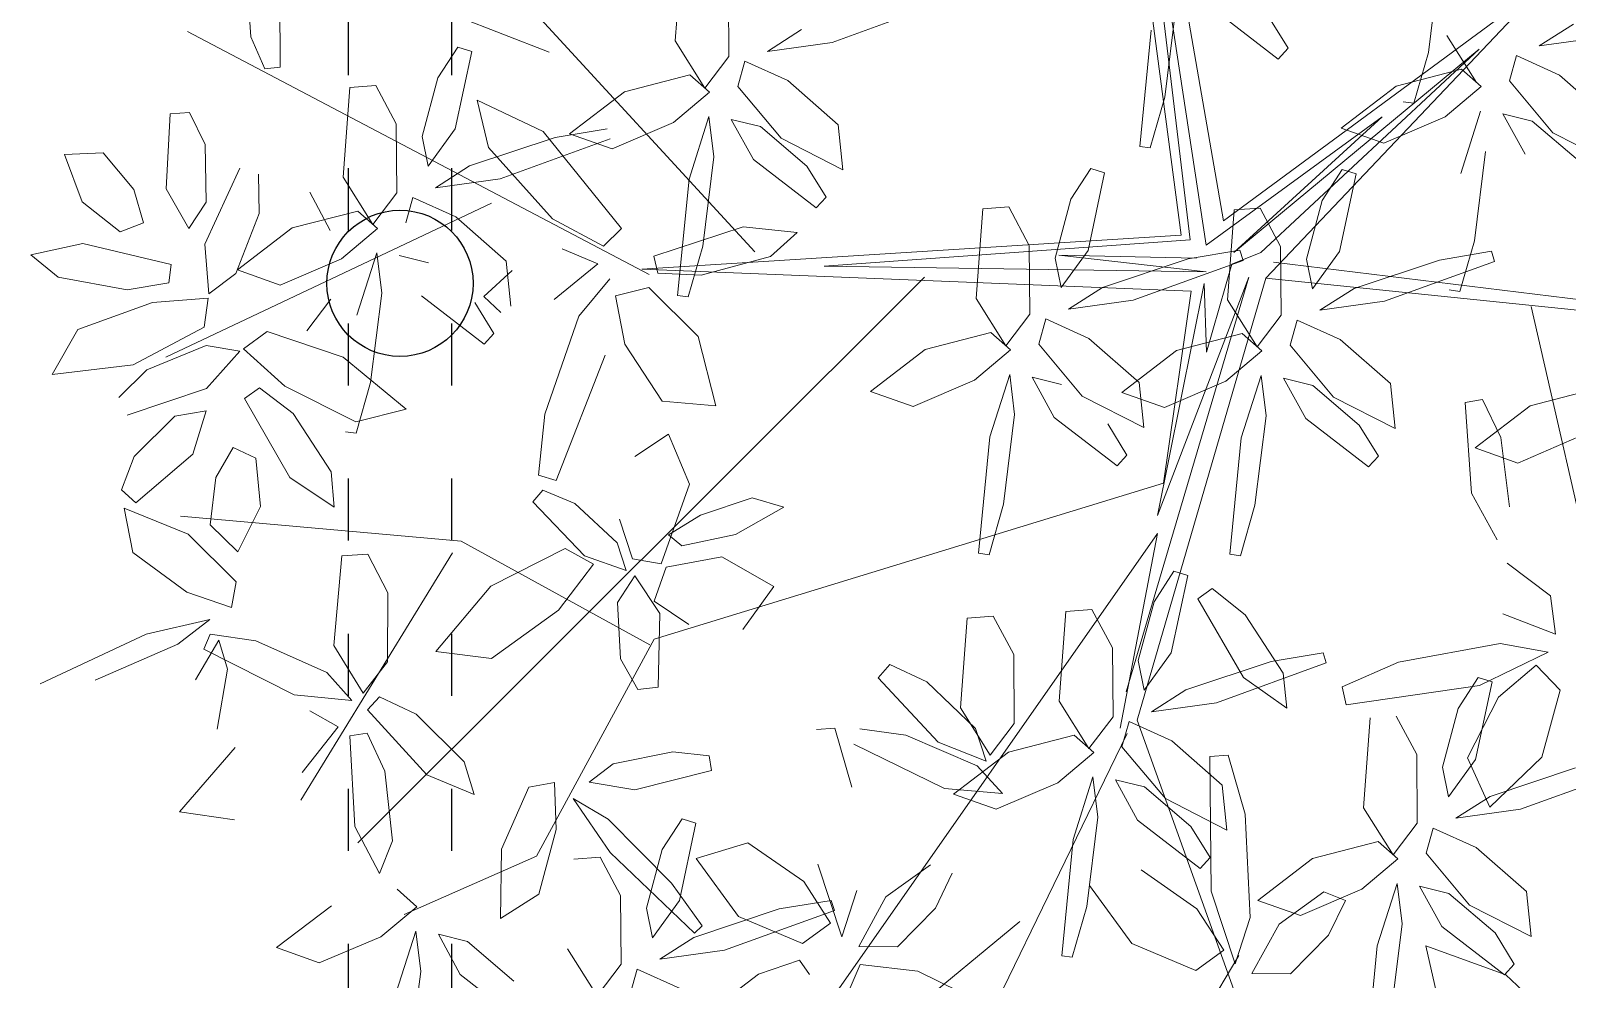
# Model space of a CAD drawing. Header units: centimetres. Extents: x 3413 to 9875, y 1 to 2456.
# Drawn here: x 4082.2 to 4379.4, y 831.2 to 1014.6 of the extents above; entities that cross this region are included whole.
import ezdxf

# ---------------------------------------------------------------- set-up
doc = ezdxf.new("R2010")
doc.units = ezdxf.units.CM
doc.linetypes.add('raya espacio raya', pattern=[30, 12, -18])
doc.layers.add('beam', color=63, linetype='raya espacio raya')
doc.layers.add('furniture', color=63, linetype='Continuous', lineweight=20)

# ---------------------------------------------------------------- blocks, each defined once
blk = doc.blocks.new('tree_plan2-flat-1')
at = {"color": 44}
for p, q in [((-5743.04, 1990.53), (-5718.69, 2119.45)), ((-5735.88, 2045.53), (-5754.5, 2112.57)), ((-5758.8, 2004.28), (-5774.56, 2103.98)), ((-5765.96, 2036.94), (-5827.56, 2069.6)), ((-5821.83, 2002.56), (-5850.48, 2048.97)), ((-5698.64, 1918.33), (-5758.8, 2006)), ((-5758.8, 2006), (-5691.11, 1926.39)), ((-5824.69, 2002.56), (-5880.56, 1997.4)), ((-5816.1, 1961.3), (-5821.83, 2002.56)), ((-5691.11, 1926.39), (-5627.02, 1988.81)), ((-5625.7, 1986.4), (-5690.77, 1924.45)), ((-5689.73, 1921.33), (-5625.7, 1986.4)), ((-5683.96, 1921.49), (-5622.6, 1986.42)), ((-5727.29, 1961.3), (-5880.56, 1983.65)), ((-5690.77, 1924.45), (-5737.25, 1978.12)), ((-5737.25, 1978.12), (-5693.89, 1918.26)), ((-5861.94, 1954.43), (-5886.29, 1968.18)), ((-5814.67, 1961.3), (-5861.94, 1954.43)), ((-5731.56, 1900.45), (-5814.67, 1961.3)), ((-5693.89, 1918.26), (-5708.36, 1943.04)), ((-5708.36, 1943.04), (-5692.85, 1921.33)), ((-5649.49, 1908.94), (-5689.73, 1921.33)), ((-5683.96, 1921.49), (-5611.26, 1899.42)), ((-5737.25, 1897.59), (-5695.92, 1917.22)), ((-5731.56, 1900.45), (-5698.64, 1918.33)), ((-5695.92, 1917.22), (-5706.28, 1908.94)), ((-5706.28, 1908.94), (-5689.73, 1915.14)), ((-5689.73, 1915.14), (-5684.58, 1912.01)), ((-5687.7, 1916.18), (-5649.49, 1908.94)), ((-5627.79, 1901.71), (-5687.7, 1916.18)), ((-5684.58, 1912.01), (-5627.79, 1901.71)), ((-5768.22, 1882.08), (-5689.73, 1911.02)), ((-5689.73, 1911.02), (-5737.25, 1897.59)), ((-5684.58, 1908.94), (-5651.52, 1851.11)), ((-5687.99, 1908.29), (-5771.37, 1877.06)), ((-5687.99, 1908.29), (-5652.8, 1849.57)), ((-5687.99, 1908.29), (-5612.69, 1899.42)), ((-5893.45, 1890.83), (-5740.04, 1895.54)), ((-5774.56, 1878.79), (-5740.04, 1895.54)), ((-5816.1, 1871.92), (-5893.45, 1890.83)), ((-5774.56, 1877.08), (-5881.99, 1856.45)), ((-5771.37, 1877.06), (-5836.15, 1779.1)), ((-5661.62, 1863.88), (-5770.26, 1736.12)), ((-5796.04, 1834.1), (-5876.26, 1825.51))]:
    blk.add_line(p, q, dxfattribs=at)
at = {"color": 60}
for p, q in [((-5813.18, 2100.58), (-5807.85, 2108.76)), ((-5807.85, 2108.76), (-5803.14, 2102.95)), ((-5827.6, 2095.53), (-5827.33, 2102.4)), ((-5827.33, 2102.4), (-5819.51, 2095.66)), ((-5803.14, 2102.95), (-5805.28, 2094.01)), ((-5813.39, 2091.18), (-5813.18, 2100.58)), ((-5768.08, 2093.54), (-5759.62, 2100.75)), ((-5819.51, 2095.66), (-5812.56, 2079.5)), ((-5801.41, 2089.02), (-5789.35, 2097.09)), ((-5789.35, 2097.09), (-5786.88, 2094.26)), ((-5821.57, 2083.44), (-5827.6, 2095.53)), ((-5805.28, 2094.01), (-5809.3, 2088.61)), ((-5786.88, 2094.26), (-5790.06, 2088.13)), ((-5771.4, 2087.66), (-5768.08, 2093.54)), ((-5757.81, 2094.21), (-5769.34, 2085.47)), ((-5809.3, 2088.61), (-5813.39, 2091.18)), ((-5804.93, 2080.96), (-5801.41, 2089.02)), ((-5790.06, 2088.13), (-5798.83, 2081.3)), ((-5769.34, 2085.47), (-5771.4, 2087.66)), ((-5843.4, 2085.22), (-5833.45, 2086.46)), ((-5832.5, 2073.77), (-5843.4, 2085.22)), ((-5833.45, 2086.46), (-5820.59, 2078.01)), ((-5815.68, 2077.77), (-5821.57, 2083.44)), ((-5798.83, 2081.3), (-5804.93, 2080.96)), ((-5820.59, 2078.01), (-5813.53, 2069.9)), ((-5812.56, 2079.5), (-5815.68, 2077.77)), ((-5805.51, 2076.66), (-5789.66, 2080.02)), ((-5812.76, 2070.27), (-5805.51, 2076.66)), ((-5788.46, 2076.46), (-5794.48, 2071.78)), ((-5839.24, 2072.22), (-5831.7, 2071.08)), ((-5818.44, 2067.14), (-5832.5, 2073.77)), ((-5794.48, 2071.78), (-5806.45, 2068.43)), ((-5779.12, 2062.97), (-5764.45, 2072.34)), ((-5764.45, 2072.34), (-5761.13, 2068.51)), ((-5827.66, 2059.71), (-5841, 2068.91)), ((-5831.7, 2071.08), (-5821.04, 2064.7)), ((-5813.53, 2069.9), (-5818.44, 2067.14)), ((-5806.45, 2068.43), (-5812.76, 2070.27)), ((-5792.88, 2064.97), (-5805.74, 2068.61)), ((-5805.74, 2068.61), (-5803.15, 2060.26)), ((-5785.29, 2066.43), (-5788.88, 2058.81)), ((-5761.13, 2068.51), (-5764.72, 2060.89)), ((-5853.25, 2061.13), (-5846.61, 2063.04)), ((-5846.61, 2063.04), (-5835.62, 2061.37)), ((-5821.04, 2064.7), (-5818.04, 2058.86)), ((-5782.66, 2056.76), (-5792.88, 2064.97)), ((-5783, 2052.9), (-5779.12, 2062.97)), ((-5853.6, 2057.39), (-5853.25, 2061.13)), ((-5835.62, 2061.37), (-5831.17, 2057.18)), ((-5803.15, 2060.26), (-5791.93, 2053.77)), ((-5764.72, 2060.89), (-5775.31, 2052.85)), ((-5745.69, 2060.26), (-5752.75, 2059.78)), ((-5744.75, 2057.6), (-5745.69, 2060.26)), ((-5855.78, 2058.6), (-5861.64, 2052.11)), ((-5852.35, 2045.68), (-5855.78, 2058.6)), ((-5839.45, 2054.19), (-5853.6, 2057.39)), ((-5831.17, 2057.18), (-5839.45, 2054.19)), ((-5818.04, 2058.86), (-5827.66, 2059.71)), ((-5818.26, 2047.85), (-5817.23, 2058.55)), ((-5817.23, 2058.55), (-5811.85, 2056.89)), ((-5752.75, 2059.78), (-5763.69, 2055.42)), ((-5758.68, 2051.21), (-5744.75, 2057.6)), ((-5811.85, 2056.89), (-5806.99, 2042.12)), ((-5783.07, 2051.71), (-5782.66, 2056.76)), ((-5763.69, 2055.42), (-5767.57, 2051.06)), ((-5872.75, 2040.62), (-5892.68, 2051.3)), ((-5861.64, 2052.11), (-5861.5, 2039.16)), ((-5831.81, 2036.48), (-5824.86, 2052.65)), ((-5824.86, 2052.65), (-5821.46, 2051.57)), ((-5821.46, 2051.57), (-5821.52, 2043.39)), ((-5791.93, 2053.77), (-5783.07, 2051.71)), ((-5775.31, 2052.85), (-5783, 2052.9)), ((-5767.57, 2051.06), (-5758.68, 2051.21)), ((-5757.71, 2043.9), (-5751.67, 2051.11)), ((-5751.67, 2051.11), (-5748.85, 2037.25)), ((-5840.4, 2047.95), (-5833.72, 2048.75)), ((-5833.72, 2048.75), (-5832.77, 2044.01)), ((-5799.47, 2050.77), (-5807.16, 2050.82)), ((-5786.98, 2049), (-5798.93, 2044.84)), ((-5792.64, 2043.57), (-5786.98, 2049)), ((-5774.19, 2049.81), (-5778.93, 2048)), ((-5772.24, 2040.92), (-5774.19, 2049.81)), ((-5854.2, 2032.71), (-5852.35, 2045.68)), ((-5848.36, 2043.35), (-5840.4, 2047.95)), ((-5815.54, 2032.7), (-5818.26, 2047.85)), ((-5782.53, 2039.81), (-5784.79, 2045.2)), ((-5762.73, 2044.67), (-5770.07, 2047.45)), ((-5770.07, 2047.45), (-5761.17, 2038.44)), ((-5885.77, 2043.17), (-5870.63, 2034.56)), ((-5849.34, 2035.93), (-5848.36, 2043.35)), ((-5832.77, 2044.01), (-5839.73, 2037.69)), ((-5821.52, 2043.39), (-5826.15, 2030.7)), ((-5806.99, 2042.12), (-5807.8, 2026.34)), ((-5807.77, 2034.94), (-5792.64, 2043.57)), ((-5748.43, 2034.73), (-5762.73, 2044.67)), ((-5761.33, 2025.74), (-5757.71, 2043.9)), ((-5863.07, 2032.46), (-5872.75, 2040.62)), ((-5861.5, 2039.16), (-5858.75, 2030.48)), ((-5773.27, 2028.01), (-5772.24, 2040.92)), ((-5839.73, 2037.69), (-5849.34, 2035.93)), ((-5831.31, 2026.18), (-5831.81, 2036.48)), ((-5788.48, 2037.1), (-5788.7, 2021.79)), ((-5761.17, 2038.44), (-5742.28, 2026.01)), ((-5748.85, 2037.25), (-5754.88, 2013.9)), ((-5719.56, 2027.28), (-5704.89, 2036.65)), ((-5870.63, 2034.56), (-5863.07, 2032.46)), ((-5818.28, 2033.14), (-5817.29, 2031.33)), ((-5817.29, 2031.33), (-5807.77, 2034.94)), ((-5741.07, 2027.68), (-5748.43, 2034.73)), ((-5868.39, 2029.91), (-5865.31, 2030.71)), ((-5865.31, 2030.71), (-5861.04, 2022.84)), ((-5858.75, 2030.48), (-5854.2, 2032.71)), ((-5826.15, 2030.7), (-5831.31, 2026.18)), ((-5807.8, 2026.34), (-5815.54, 2032.7)), ((-5733.32, 2029.28), (-5746.18, 2032.92)), ((-5746.18, 2032.92), (-5743.59, 2024.57)), ((-5865.23, 2028.64), (-5874.08, 2027.69)), ((-5868.71, 2023.94), (-5865.23, 2028.64)), ((-5865, 2010.67), (-5868.39, 2029.91)), ((-5785.9, 2021.49), (-5783.29, 2028.07)), ((-5781.35, 2027.35), (-5781.86, 2022.88)), ((-5774.02, 2025.93), (-5781.35, 2027.35)), ((-5779.69, 2022.08), (-5773.27, 2028.01)), ((-5723.1, 2021.08), (-5733.32, 2029.28)), ((-5723.44, 2017.21), (-5719.56, 2027.28)), ((-5759.7, 2014.64), (-5761.33, 2025.74)), ((-5743.59, 2024.57), (-5732.37, 2018.09)), ((-5705.16, 2025.21), (-5715.75, 2017.16)), ((-5879.2, 2018.61), (-5868.71, 2023.94)), ((-5861.04, 2022.84), (-5857.76, 2008.18)), ((-5788.7, 2021.79), (-5785.9, 2021.49)), ((-5852.73, 2010.2), (-5837.94, 2019.36)), ((-5837.94, 2019.36), (-5834.68, 2015.49)), ((-5763.03, 2013.47), (-5764.89, 2020.71)), ((-5723.51, 2016.03), (-5723.1, 2021.08)), ((-5834.68, 2015.49), (-5838.37, 2007.92)), ((-5773.62, 2016.11), (-5763.03, 2013.47)), ((-5732.37, 2018.09), (-5723.51, 2016.03)), ((-5715.75, 2017.16), (-5723.44, 2017.21)), ((-5880.01, 2013.72), (-5896.44, 2014.89)), ((-5896.44, 2014.89), (-5891.24, 2005.43)), ((-5754.88, 2013.9), (-5759.7, 2014.64)), ((-5727.42, 2013.31), (-5739.37, 2009.15)), ((-5733.08, 2007.88), (-5727.42, 2013.31)), ((-5714.63, 2014.12), (-5719.37, 2012.31)), ((-5712.68, 2005.23), (-5714.63, 2014.12)), ((-5859.2, 2001.06), (-5865, 2010.67)), ((-5856.75, 2000.18), (-5852.73, 2010.2)), ((-5792.51, 2004.31), (-5773.4, 2010.36)), ((-5773.4, 2010.36), (-5764, 2009.87)), ((-5725.23, 2009.51), (-5728.92, 2001.42)), ((-5722.97, 2004.13), (-5725.23, 2009.51)), ((-5719.37, 2012.31), (-5722.38, 1999.56)), ((-5703.17, 2008.99), (-5710.51, 2011.76)), ((-5710.51, 2011.76), (-5701.61, 2002.76)), ((-5857.76, 2008.18), (-5859.2, 2001.06)), ((-5838.37, 2007.92), (-5849.07, 2000.02)), ((-5772.43, 1999.99), (-5765.98, 2007.05)), ((-5765.98, 2007.05), (-5760.8, 2002.83)), ((-5739.37, 2009.15), (-5758.72, 1997.46)), ((-5748.2, 1999.25), (-5733.08, 2007.88)), ((-5864.88, 2000.13), (-5865.64, 2006.35)), ((-5802.68, 1998.21), (-5792.51, 2004.31)), ((-5755.38, 2005.66), (-5757.56, 2003.09)), ((-5740.53, 1995.24), (-5755.38, 2005.66)), ((-5723.73, 1992.38), (-5722.97, 2004.13)), ((-5713.71, 1992.32), (-5712.68, 2005.23)), ((-5776.39, 2001.76), (-5801.5, 1994.85)), ((-5760.8, 2002.83), (-5762.7, 1989.54)), ((-5757.56, 2003.09), (-5752.89, 1996.13)), ((-5876.09, 2000.4), (-5864.88, 2000.13)), ((-5862.07, 1980.84), (-5858.8, 1997.54)), ((-5858.8, 1997.54), (-5855.44, 1997.22)), ((-5849.07, 2000.02), (-5856.75, 2000.18)), ((-5801.5, 1994.85), (-5802.68, 1998.21)), ((-5776.9, 1987.63), (-5772.43, 1999.99)), ((-5757.73, 1995.64), (-5748.2, 1999.25)), ((-5878.38, 1986.01), (-5864.9, 1997.3)), ((-5862.49, 1994.93), (-5866.37, 1987.77)), ((-5864.9, 1997.3), (-5862.49, 1994.93)), ((-5855.44, 1997.22), (-5853.89, 1989.47)), ((-5809.86, 1981.71), (-5807.5, 1996)), ((-5807.5, 1996), (-5804.49, 1995.82)), ((-5804.49, 1995.82), (-5802.87, 1989.27)), ((-5758.72, 1997.46), (-5757.73, 1995.64)), ((-5752.89, 1996.13), (-5741.91, 1987.55)), ((-5735.11, 1986.2), (-5740.53, 1995.24)), ((-5825.4, 1992.75), (-5841.85, 1993.7)), ((-5841.85, 1993.7), (-5836.52, 1984.31)), ((-5810.93, 1985.58), (-5825.4, 1992.75)), ((-5853.89, 1989.47), (-5855.7, 1976.52)), ((-5802.87, 1989.27), (-5804.05, 1978.22)), ((-5762.7, 1989.54), (-5771.43, 1978.72)), ((-5882.77, 1976.74), (-5878.38, 1986.01)), ((-5866.37, 1987.77), (-5876.24, 1978.55)), ((-5810.08, 1979.38), (-5810.93, 1985.58)), ((-5771.43, 1978.72), (-5776.9, 1987.63)), ((-5741.91, 1987.55), (-5735.11, 1986.2)), ((-5893.36, 1980.42), (-5906.2, 1984.12)), ((-5906.2, 1984.12), (-5903.65, 1975.76)), ((-5836.52, 1984.31), (-5821.3, 1979.49)), ((-5788.64, 1985.4), (-5781.27, 1982.84)), ((-5781.27, 1982.84), (-5786.62, 1973.77)), ((-5859.6, 1971.19), (-5862.07, 1980.84)), ((-5807.34, 1973.58), (-5809.86, 1981.71)), ((-5804.79, 1973.94), (-5800.12, 1980.59)), ((-5876.24, 1978.55), (-5882.77, 1976.74)), ((-5821.3, 1979.49), (-5810.08, 1979.38)), ((-5804.05, 1978.22), (-5807.34, 1973.58)), ((-5903.65, 1975.76), (-5892.47, 1969.22)), ((-5855.7, 1976.52), (-5859.6, 1971.19)), ((-5802.22, 1968.92), (-5804.79, 1973.94)), ((-5786.62, 1973.77), (-5802.22, 1968.92)), ((-5883.62, 1967.11), (-5883.19, 1972.16)), ((-5821.64, 1964.25), (-5813.28, 1971.25)), ((-5813.28, 1971.25), (-5807.13, 1971.64)), ((-5807.13, 1971.64), (-5810.09, 1963.41)), ((-5796.87, 1971.12), (-5797.03, 1967.78)), ((-5790.12, 1968.44), (-5796.87, 1971.12)), ((-5892.47, 1969.22), (-5883.62, 1967.11)), ((-5797.03, 1967.78), (-5789.08, 1960.79)), ((-5781.48, 1962.46), (-5790.12, 1968.44)), ((-5808.83, 1965.69), (-5802.16, 1967.74)), ((-5808.44, 1957.63), (-5808.83, 1965.69)), ((-5802.16, 1967.74), (-5794.14, 1960.34)), ((-5887.54, 1964.42), (-5899.52, 1960.32)), ((-5893.23, 1959.02), (-5887.54, 1964.42)), ((-5852.17, 1963.6), (-5864.93, 1960.63)), ((-5848.45, 1960.16), (-5852.17, 1963.6)), ((-5824.4, 1957.99), (-5821.64, 1964.25)), ((-5810.09, 1963.41), (-5821.68, 1955.12)), ((-5779.28, 1956.48), (-5781.48, 1962.46)), ((-5908.4, 1950.47), (-5893.23, 1959.02)), ((-5885.37, 1960.6), (-5889.11, 1952.53)), ((-5883.14, 1955.21), (-5885.37, 1960.6)), ((-5864.93, 1960.63), (-5875.74, 1952.77)), ((-5855.55, 1954.46), (-5848.45, 1960.16)), ((-5794.14, 1960.34), (-5792.73, 1948.85)), ((-5789.08, 1960.79), (-5779.28, 1956.48)), ((-5821.68, 1955.12), (-5824.4, 1957.99)), ((-5738.43, 1952.81), (-5751.28, 1956.45)), ((-5751.28, 1956.45), (-5748.69, 1948.1)), ((-5883.97, 1943.47), (-5883.14, 1955.21)), ((-5867.57, 1949.65), (-5855.55, 1954.46)), ((-5848.73, 1955.41), (-5852.85, 1943.44)), ((-5847.96, 1947.6), (-5848.73, 1955.41)), ((-5838.76, 1953.23), (-5844.39, 1954.78)), ((-5844.39, 1954.78), (-5840.31, 1946.87)), ((-5830, 1945.37), (-5838.76, 1953.23)), ((-5889.11, 1952.53), (-5889.41, 1937.21)), ((-5875.74, 1952.77), (-5867.57, 1949.65)), ((-5858.05, 1948.28), (-5854.73, 1944.45)), ((-5850.52, 1930.38), (-5847.96, 1947.6)), ((-5792.73, 1948.85), (-5802.92, 1948.68)), ((-5748.69, 1948.1), (-5737.48, 1941.61)), ((-5854.73, 1944.45), (-5858.31, 1936.84)), ((-5840.31, 1946.87), (-5828.4, 1937.23)), ((-5826.43, 1939.25), (-5830, 1945.37)), ((-5852.85, 1943.44), (-5855.61, 1921)), ((-5876.59, 1928.84), (-5872.71, 1938.91)), ((-5828.4, 1937.23), (-5826.43, 1939.25)), ((-5858.31, 1936.84), (-5868.91, 1928.79)), ((-5846.35, 1935.72), (-5857.28, 1931.36)), ((-5839.29, 1936.2), (-5846.35, 1935.72)), ((-5838.35, 1933.54), (-5839.29, 1936.2)), ((-5852.27, 1927.15), (-5838.35, 1933.54)), ((-5744.48, 1932.68), (-5763.82, 1920.98)), ((-5857.28, 1931.36), (-5861.17, 1927)), ((-5853.57, 1920.65), (-5850.52, 1930.38)), ((-5847.89, 1916.11), (-5843.83, 1929.4)), ((-5843.83, 1929.4), (-5835.42, 1923.18)), ((-5753.31, 1922.78), (-5738.18, 1931.41)), ((-5868.91, 1928.79), (-5876.59, 1928.84)), ((-5861.17, 1927), (-5852.27, 1927.15)), ((-5867.79, 1925.75), (-5872.52, 1923.94)), ((-5865.84, 1916.86), (-5867.79, 1925.75)), ((-5856.32, 1920.62), (-5863.66, 1923.39)), ((-5863.66, 1923.39), (-5854.76, 1914.39)), ((-5835.42, 1923.18), (-5834.96, 1910.05)), ((-5809.91, 1925.68), (-5807.56, 1922.99)), ((-5842.02, 1910.67), (-5856.32, 1920.62)), ((-5855.61, 1921), (-5853.57, 1920.65)), ((-5807.56, 1922.99), (-5814.72, 1913.54)), ((-5797.77, 1905.36), (-5794.72, 1922.1)), ((-5794.72, 1922.1), (-5791.35, 1921.83)), ((-5791.35, 1921.83), (-5789.71, 1914.1)), ((-5763.82, 1920.98), (-5762.84, 1919.17)), ((-5762.84, 1919.17), (-5753.31, 1922.78)), ((-5804.23, 1898.99), (-5807.88, 1918.18)), ((-5804.81, 1919.02), (-5800.43, 1911.21)), ((-5854.76, 1914.39), (-5835.88, 1901.96)), ((-5844.68, 1903.07), (-5847.89, 1916.11)), ((-5789.87, 1905.85), (-5775.21, 1915.23)), ((-5775.21, 1915.23), (-5771.89, 1911.39)), ((-5789.71, 1914.1), (-5791.33, 1901.13)), ((-5771.89, 1911.39), (-5775.47, 1903.78)), ((-5854.53, 1906.33), (-5867.92, 1910.19)), ((-5834.67, 1903.62), (-5842.02, 1910.67)), ((-5839.09, 1897.74), (-5830.63, 1909.89)), ((-5834.96, 1910.05), (-5838.3, 1901.09)), ((-5800.43, 1911.21), (-5796.95, 1896.6)), ((-5847.59, 1901.62), (-5854.53, 1906.33)), ((-5795.16, 1895.75), (-5797.77, 1905.36)), ((-5793.75, 1895.78), (-5789.87, 1905.85)), ((-5838.3, 1901.09), (-5844.68, 1903.07)), ((-5835.88, 1901.96), (-5834.67, 1903.62)), ((-5775.47, 1903.78), (-5786.07, 1895.73)), ((-5848.66, 1898.42), (-5847.59, 1901.62)), ((-5830.19, 1900.79), (-5839.09, 1897.74)), ((-5791.33, 1901.13), (-5795.16, 1895.75)), ((-5777.42, 1891.33), (-5762.75, 1900.7)), ((-5798.29, 1889.46), (-5804.23, 1898.99)), ((-5791.18, 1893.33), (-5804.04, 1896.97)), ((-5804.04, 1896.97), (-5801.45, 1888.62)), ((-5796.95, 1896.6), (-5798.29, 1889.46)), ((-5827.83, 1895.55), (-5838.65, 1894.03)), ((-5838.65, 1894.03), (-5834.21, 1888.01)), ((-5817.66, 1892.34), (-5827.83, 1895.55)), ((-5786.07, 1895.73), (-5793.75, 1895.78)), ((-5846.05, 1890.59), (-5841.29, 1891.71)), ((-5841.29, 1891.71), (-5835.65, 1882.02)), ((-5780.96, 1885.12), (-5791.18, 1893.33)), ((-5781.29, 1881.26), (-5777.42, 1891.33)), ((-5834.21, 1888.01), (-5823.8, 1886.58)), ((-5823.8, 1886.58), (-5816.47, 1888)), ((-5801.45, 1888.62), (-5790.23, 1882.13)), ((-5763.02, 1889.25), (-5773.61, 1881.2)), ((-5781.37, 1880.07), (-5780.96, 1885.12)), ((-5835.65, 1882.02), (-5832.21, 1863.82)), ((-5790.23, 1882.13), (-5781.37, 1880.07)), ((-5761.98, 1883.78), (-5765.87, 1879.42)), ((-5773.61, 1881.2), (-5781.29, 1881.26)), ((-5785.27, 1877.36), (-5797.23, 1873.2)), ((-5790.94, 1871.93), (-5785.27, 1877.36)), ((-5777.23, 1876.36), (-5780.24, 1863.61)), ((-5772.49, 1878.17), (-5777.23, 1876.36)), ((-5770.54, 1869.28), (-5772.49, 1878.17)), ((-5761.03, 1873.03), (-5768.36, 1875.81)), ((-5797.23, 1873.2), (-5816.58, 1861.5)), ((-5783.09, 1873.55), (-5786.78, 1865.46)), ((-5780.82, 1868.17), (-5783.09, 1873.55)), ((-5806.06, 1863.3), (-5790.94, 1871.93)), ((-5781.59, 1856.43), (-5780.82, 1868.17)), ((-5771.57, 1856.37), (-5770.54, 1869.28)), ((-5806.56, 1852.03), (-5802.5, 1865.33)), ((-5786.78, 1865.46), (-5787, 1850.14)), ((-5816.58, 1861.5), (-5815.59, 1859.69)), ((-5815.59, 1859.69), (-5806.06, 1863.3)), ((-5789.3, 1845.81), (-5768.58, 1861.6)), ((-5780.24, 1863.61), (-5777.99, 1850.44)), ((-5768.58, 1861.6), (-5766.23, 1858.92)), ((-5794.09, 1859.1), (-5793.63, 1845.97)), ((-5766.23, 1858.92), (-5773.39, 1849.46)), ((-5784.2, 1849.85), (-5781.59, 1856.43)), ((-5777.99, 1850.44), (-5771.57, 1856.37)), ((-5803.35, 1839), (-5806.56, 1852.03)), ((-5773.39, 1849.46), (-5788.86, 1836.71)), ((-5787, 1850.14), (-5784.2, 1849.85)), ((-5793.63, 1845.97), (-5796.97, 1837.01)), ((-5797.76, 1833.66), (-5789.3, 1845.81)), ((-5796.97, 1837.01), (-5803.35, 1839)), ((-5772.46, 1833.85), (-5785.32, 1837.49)), ((-5785.32, 1837.49), (-5782.73, 1829.14)), ((-5788.86, 1836.71), (-5797.76, 1833.66)), ((-5786.5, 1831.47), (-5797.32, 1829.95)), ((-5776.33, 1828.26), (-5786.5, 1831.47)), ((-5797.32, 1829.95), (-5792.88, 1823.93)), ((-5782.73, 1829.14), (-5771.51, 1822.65)), ((-5775.14, 1823.92), (-5776.33, 1828.26)), ((-5792.88, 1823.93), (-5782.47, 1822.51)), ((-5782.47, 1822.51), (-5775.14, 1823.92)), ((-5766.56, 1817.88), (-5778.51, 1813.72)), ((-5772.22, 1812.45), (-5766.56, 1817.88)), ((-5778.51, 1813.72), (-5797.86, 1802.02)), ((-5764.37, 1814.07), (-5768.06, 1805.98))]:
    blk.add_line(p, q, dxfattribs=at)
at = {"color": 62}
for p, q in [((-5728.92, 2001.42), (-5729.14, 1986.1)), ((-5701.61, 2002.76), (-5682.72, 1990.32)), ((-5722.38, 1999.56), (-5720.13, 1986.39)), ((-5726.34, 1985.8), (-5723.73, 1992.38)), ((-5720.13, 1986.39), (-5713.71, 1992.32)), ((-5729.14, 1986.1), (-5726.34, 1985.8)), ((-5724.66, 1950.81), (-5710, 1960.18)), ((-5710, 1960.18), (-5706.68, 1956.35)), ((-5706.68, 1956.35), (-5710.27, 1948.73)), ((-5662.8, 1954.77), (-5682.14, 1943.07)), ((-5671.63, 1944.87), (-5656.5, 1953.5)), ((-5728.21, 1944.6), (-5738.43, 1952.81)), ((-5728.54, 1940.74), (-5724.66, 1950.81)), ((-5710.27, 1948.73), (-5720.86, 1940.68)), ((-5698.3, 1947.62), (-5709.23, 1943.26)), ((-5691.24, 1948.1), (-5698.3, 1947.62)), ((-5690.3, 1945.44), (-5691.24, 1948.1)), ((-5728.61, 1939.55), (-5728.21, 1944.6)), ((-5704.22, 1939.04), (-5690.3, 1945.44)), ((-5681.16, 1941.26), (-5671.63, 1944.87)), ((-5737.48, 1941.61), (-5728.61, 1939.55)), ((-5709.23, 1943.26), (-5713.12, 1938.9)), ((-5682.14, 1943.07), (-5681.16, 1941.26)), ((-5720.86, 1940.68), (-5728.54, 1940.74)), ((-5713.12, 1938.9), (-5704.22, 1939.04)), ((-5732.52, 1936.84), (-5744.48, 1932.68)), ((-5738.18, 1931.41), (-5732.52, 1936.84)), ((-5724.47, 1935.84), (-5727.48, 1923.09)), ((-5719.74, 1937.65), (-5724.47, 1935.84)), ((-5717.79, 1928.76), (-5719.74, 1937.65)), ((-5708.27, 1932.51), (-5715.61, 1935.29)), ((-5715.61, 1935.29), (-5706.71, 1926.28)), ((-5730.34, 1933.03), (-5734.03, 1924.94)), ((-5728.07, 1927.65), (-5730.34, 1933.03)), ((-5693.97, 1922.57), (-5708.27, 1932.51)), ((-5718.81, 1915.85), (-5717.79, 1928.76)), ((-5706.71, 1926.28), (-5687.83, 1913.85)), ((-5734.03, 1924.94), (-5734.25, 1909.62)), ((-5727.48, 1923.09), (-5725.24, 1909.91)), ((-5695.73, 1911.72), (-5681.07, 1921.09)), ((-5686.62, 1915.52), (-5693.97, 1922.57)), ((-5681.07, 1921.09), (-5677.75, 1917.26)), ((-5709.5, 1913.72), (-5722.35, 1917.36)), ((-5722.35, 1917.36), (-5719.76, 1909.01)), ((-5677.75, 1917.26), (-5681.34, 1909.64)), ((-5731.44, 1909.33), (-5728.84, 1915.91)), ((-5725.24, 1909.91), (-5718.81, 1915.85)), ((-5687.83, 1913.85), (-5686.62, 1915.52)), ((-5699.28, 1905.52), (-5709.5, 1913.72)), ((-5699.61, 1901.65), (-5695.73, 1911.72)), ((-5734.25, 1909.62), (-5731.44, 1909.33)), ((-5719.76, 1909.01), (-5708.55, 1902.53)), ((-5681.34, 1909.64), (-5691.93, 1901.6)), ((-5669.37, 1908.53), (-5680.3, 1904.17)), ((-5662.31, 1909.01), (-5669.37, 1908.53)), ((-5661.37, 1906.35), (-5662.31, 1909.01)), ((-5699.68, 1900.46), (-5699.28, 1905.52)), ((-5675.29, 1899.96), (-5661.37, 1906.35)), ((-5708.55, 1902.53), (-5699.68, 1900.46)), ((-5680.3, 1904.17), (-5684.19, 1899.81)), ((-5762.75, 1900.7), (-5759.43, 1896.87)), ((-5691.93, 1901.6), (-5699.61, 1901.65)), ((-5684.19, 1899.81), (-5675.29, 1899.96)), ((-5759.43, 1896.87), (-5763.02, 1889.25)), ((-5703.59, 1897.75), (-5715.55, 1893.59)), ((-5709.25, 1892.32), (-5703.59, 1897.75)), ((-5695.54, 1896.75), (-5698.55, 1884)), ((-5690.81, 1898.56), (-5695.54, 1896.75)), ((-5688.86, 1889.67), (-5690.81, 1898.56)), ((-5715.55, 1893.59), (-5734.9, 1881.9)), ((-5701.41, 1893.95), (-5705.1, 1885.85)), ((-5699.14, 1888.57), (-5701.41, 1893.95)), ((-5679.34, 1893.42), (-5686.68, 1896.2)), ((-5686.68, 1896.2), (-5677.78, 1887.2)), ((-5724.38, 1883.69), (-5709.25, 1892.32)), ((-5665.05, 1883.48), (-5679.34, 1893.42)), ((-5751.05, 1888.14), (-5761.98, 1883.78)), ((-5743.99, 1888.62), (-5751.05, 1888.14)), ((-5743.05, 1885.96), (-5743.99, 1888.62)), ((-5699.91, 1876.82), (-5699.14, 1888.57)), ((-5689.88, 1876.76), (-5688.86, 1889.67)), ((-5756.97, 1879.56), (-5743.05, 1885.96)), ((-5705.1, 1885.85), (-5705.32, 1870.54)), ((-5752.42, 1865.54), (-5745.5, 1881.71)), ((-5745.5, 1881.71), (-5742.29, 1880.68)), ((-5734.9, 1881.9), (-5733.91, 1880.08)), ((-5733.91, 1880.08), (-5724.38, 1883.69)), ((-5698.55, 1884), (-5696.31, 1870.83)), ((-5765.87, 1879.42), (-5756.97, 1879.56)), ((-5742.29, 1880.68), (-5742.5, 1872.54)), ((-5768.36, 1875.81), (-5759.46, 1866.8)), ((-5702.51, 1870.24), (-5699.91, 1876.82)), ((-5696.31, 1870.83), (-5689.88, 1876.76)), ((-5668.53, 1878.5), (-5667.54, 1876.68)), ((-5746.73, 1863.09), (-5761.03, 1873.03)), ((-5742.5, 1872.54), (-5747.14, 1859.85)), ((-5705.32, 1870.54), (-5702.51, 1870.24)), ((-5759.46, 1866.8), (-5740.58, 1854.37)), ((-5752.14, 1855.29), (-5752.42, 1865.54)), ((-5739.37, 1856.04), (-5746.73, 1863.09)), ((-5697.45, 1851.49), (-5684.13, 1862.97)), ((-5684.13, 1862.97), (-5681.69, 1860.63)), ((-5747.14, 1859.85), (-5752.14, 1855.29)), ((-5681.69, 1860.63), (-5685.46, 1853.41)), ((-5740.58, 1854.37), (-5739.37, 1856.04)), ((-5677.16, 1852.54), (-5690.02, 1856.18)), ((-5690.02, 1856.18), (-5687.43, 1847.83)), ((-5685.46, 1853.41), (-5695.21, 1844.06)), ((-5666.95, 1844.34), (-5677.16, 1852.54)), ((-5744.77, 1846.46), (-5742.42, 1849.14)), ((-5742.42, 1849.14), (-5732.1, 1843.3)), ((-5701.71, 1842.16), (-5697.45, 1851.49)), ((-5726.37, 1828.02), (-5744.77, 1846.46)), ((-5687.43, 1847.83), (-5676.22, 1841.35)), ((-5732.1, 1843.3), (-5717.42, 1829.66)), ((-5758.7, 1831.85), (-5744.03, 1841.22)), ((-5740.71, 1837.39), (-5744.3, 1829.77)), ((-5762.24, 1825.64), (-5772.46, 1833.85)), ((-5762.58, 1821.78), (-5758.7, 1831.85)), ((-5744.3, 1829.77), (-5754.89, 1821.72)), ((-5732.33, 1828.66), (-5743.27, 1824.3)), ((-5725.27, 1829.14), (-5732.33, 1828.66)), ((-5724.33, 1826.48), (-5725.27, 1829.14)), ((-5762.65, 1820.59), (-5762.24, 1825.64)), ((-5738.26, 1820.08), (-5724.33, 1826.48)), ((-5771.51, 1822.65), (-5762.65, 1820.59)), ((-5743.27, 1824.3), (-5747.15, 1819.94)), ((-5738.91, 1821.5), (-5725.96, 1823.71)), ((-5754.89, 1821.72), (-5762.58, 1821.78)), ((-5747.15, 1819.94), (-5738.26, 1820.08)), ((-5743.96, 1812.34), (-5738.91, 1821.5)), ((-5758.51, 1816.88), (-5761.52, 1804.13)), ((-5753.77, 1818.69), (-5758.51, 1816.88)), ((-5751.82, 1809.8), (-5753.77, 1818.69)), ((-5742.31, 1813.55), (-5749.65, 1816.33)), ((-5749.65, 1816.33), (-5740.75, 1807.32)), ((-5762.11, 1808.69), (-5764.37, 1814.07)), ((-5728.01, 1803.61), (-5742.31, 1813.55)), ((-5717.75, 1814.99), (-5730.25, 1810.08)), ((-5787.34, 1803.82), (-5772.22, 1812.45)), ((-5730.25, 1810.08), (-5743.96, 1812.34)), ((-5762.87, 1796.95), (-5762.11, 1808.69)), ((-5752.85, 1796.89), (-5751.82, 1809.8)), ((-5740.75, 1807.32), (-5721.86, 1794.89)), ((-5772.87, 1806.23), (-5779.87, 1798.01)), ((-5768.13, 1790.46), (-5772.87, 1806.23)), ((-5768.06, 1805.98), (-5768.28, 1790.66)), ((-5761.52, 1804.13), (-5759.27, 1790.96)), ((-5765.48, 1790.37), (-5762.87, 1796.95)), ((-5759.27, 1790.96), (-5752.85, 1796.89)), ((-5769.9, 1774.4), (-5768.13, 1790.46)), ((-5768.28, 1790.66), (-5765.48, 1790.37))]:
    blk.add_line(p, q, dxfattribs=at)
at = {"color": 64}
for p, q in [((-5652.35, 1947.03), (-5652.56, 1931.72)), ((-5649.76, 1931.42), (-5647.16, 1938)), ((-5652.56, 1931.72), (-5649.76, 1931.42)), ((-5634.19, 1909.18), (-5619.06, 1917.81)), ((-5643.13, 1910.32), (-5655.99, 1913.96)), ((-5655.99, 1913.96), (-5653.4, 1905.61)), ((-5643.72, 1905.58), (-5634.19, 1909.18)), ((-5632.91, 1902.12), (-5643.13, 1910.32)), ((-5633.25, 1898.25), (-5629.37, 1908.32)), ((-5653.4, 1905.61), (-5642.18, 1899.13)), ((-5644.7, 1907.39), (-5643.72, 1905.58)), ((-5633.32, 1897.07), (-5632.91, 1902.12)), ((-5642.18, 1899.13), (-5633.32, 1897.07)), ((-5637.22, 1894.36), (-5649.18, 1890.19)), ((-5624.44, 1895.16), (-5629.18, 1893.35)), ((-5622.49, 1886.27), (-5624.44, 1895.16)), ((-5635.04, 1890.55), (-5638.73, 1882.46)), ((-5632.78, 1885.17), (-5635.04, 1890.55)), ((-5629.18, 1893.35), (-5632.19, 1880.6)), ((-5612.98, 1890.03), (-5620.32, 1892.8)), ((-5620.32, 1892.8), (-5611.41, 1883.8)), ((-5658.01, 1880.29), (-5642.89, 1888.92)), ((-5677.78, 1887.2), (-5658.9, 1874.76)), ((-5633.54, 1873.42), (-5632.78, 1885.17)), ((-5623.52, 1873.36), (-5622.49, 1886.27)), ((-5657.69, 1876.43), (-5665.05, 1883.48)), ((-5667.54, 1876.68), (-5658.01, 1880.29)), ((-5632.19, 1880.6), (-5629.94, 1867.43)), ((-5658.9, 1874.76), (-5657.69, 1876.43)), ((-5704.21, 1827.37), (-5704.18, 1837.88)), ((-5712.53, 1832.69), (-5709.59, 1822.17)), ((-5717.42, 1829.66), (-5713.21, 1821.24)), ((-5713.21, 1821.24), (-5726.37, 1828.02)), ((-5709.59, 1822.17), (-5704.21, 1827.37)), ((-5725.96, 1823.71), (-5716.63, 1821.58)), ((-5716.63, 1821.58), (-5717.75, 1814.99))]:
    blk.add_line(p, q, dxfattribs=at)

msp = doc.modelspace()

# ---------------------------------------------------------------- linework, layer by layer
msp.add_circle((4153.595, 965.773), 14.142)
at = {"layer": 'beam'}
for p, q in [((4143.667, 616.016), (4143.646, 1316.016)), ((4163.667, 616.016), (4163.646, 1316.016))]:
    msp.add_line(p, q, dxfattribs=at)

# ---------------------------------------------------------------- block references
at = {"layer": 'furniture', "rotation": 53.24294292379511}
msp.add_blockref('tree_plan2-flat-1', (9253.776, 4381.893), dxfattribs=at)

doc.saveas('drawing.dxf')
